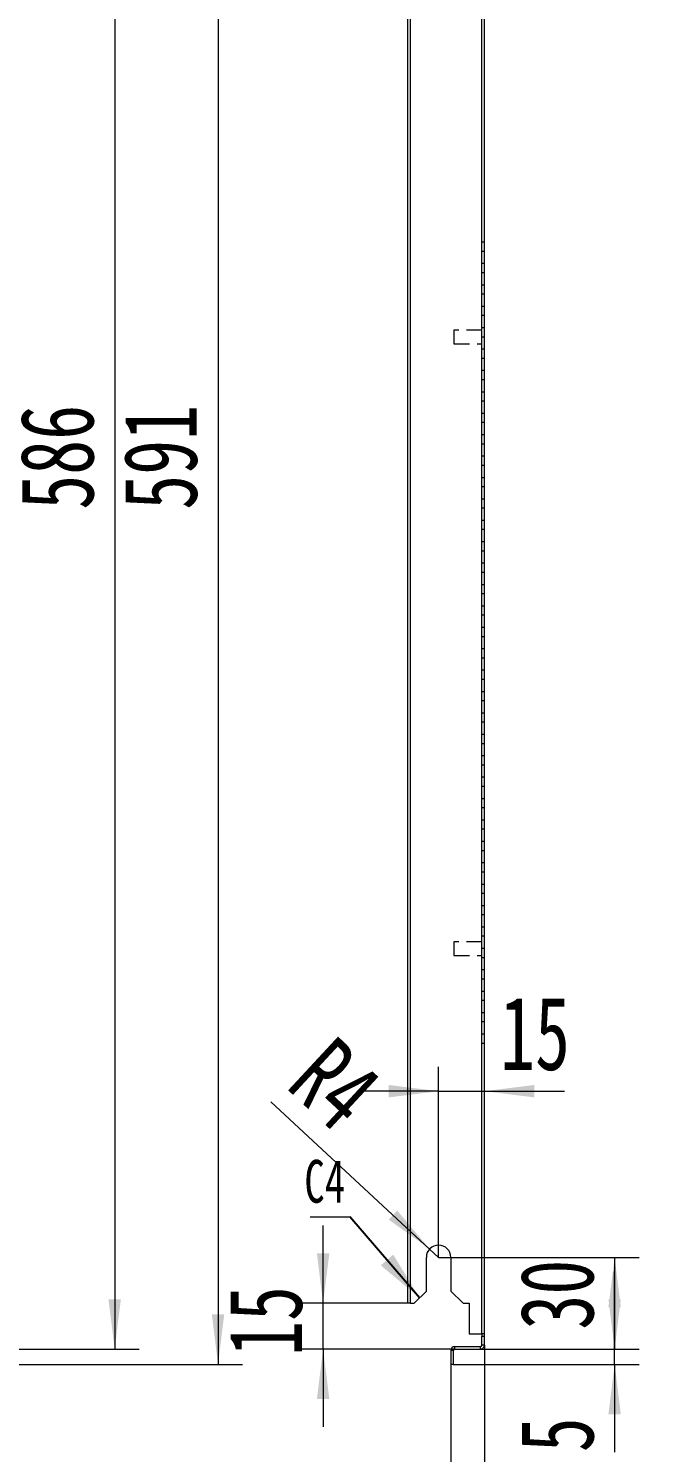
# Model space of a CAD drawing. Header units: millimetres. Extents: x 0 to 2100, y 1 to 1486.
# Drawn here: x 1001 to 1257, y 524 to 1106 of the extents above; entities that cross this region are included whole.
import ezdxf

# ---------------------------------------------------------------- set-up
doc = ezdxf.new("R2010")
doc.units = ezdxf.units.MM
doc.header["$LTSCALE"] = 5
doc.linetypes.add('HIDDEN', pattern=[1.905, 1.27, -0.635])
doc.layers.add('A-TITLEBLOCK', color=7, linetype='Continuous', lineweight=15)
doc.styles.add('SLDTEXTSTYLE1', font='TXT', dxfattribs={"width": 0.7})
doc.dimstyles.new('SLDDIMSTYLE0', dxfattribs={"dimtxt": 30, "dimasz": 20.4, "dimexe": 0, "dimexo": 0.0625, "dimgap": 7.5, "dimtad": 2, "dimlfac": 0.8, "dimrnd": 1e-09, "dimzin": 12, "dimdsep": 46, "dimtxsty": 'SLDTEXTSTYLE1', "dimsah": 1, "dimcen": 0.09, "dimadec": 0, "dimazin": 3, "dimtfac": 1, "dimtofl": 0, "dimtmove": 0, "dimatfit": 3, "dimfxl": 0, "dimfrac": 2, "dimtolj": 1, "dimtzin": 12, "dimarcsym": 0})
doc.dimstyles.new('SLDDIMSTYLE1', dxfattribs={"dimtxt": 30, "dimasz": 20.4, "dimexe": 0, "dimexo": 0.0625, "dimgap": 7.5, "dimtad": 2, "dimlfac": 0.8, "dimrnd": 1e-09, "dimzin": 12, "dimdsep": 46, "dimtxsty": 'SLDTEXTSTYLE1', "dimsah": 1, "dimcen": 0.09, "dimadec": 0, "dimazin": 3, "dimtfac": 1, "dimtmove": 0, "dimatfit": 0, "dimfxl": 0, "dimfrac": 2, "dimtolj": 1, "dimtzin": 12, "dimarcsym": 0})
doc.dimstyles.new('SLDDIMSTYLE4', dxfattribs={"dimtxt": 0.18, "dimasz": 20.4, "dimexe": 0, "dimexo": 0.0625, "dimgap": 0, "dimtad": 0, "dimtih": 1, "dimtoh": 1, "dimdec": 0, "dimrnd": 1e-09, "dimzin": 0, "dimdsep": 46, "dimtxsty": 'Standard', "dimsah": 1, "dimcen": 0.09, "dimadec": 0, "dimazin": 0, "dimtfac": 20.4, "dimtdec": 0, "dimtofl": 0, "dimtmove": 0, "dimatfit": 3, "dimfxl": 0, "dimfrac": 2, "dimtolj": 1, "dimtzin": 0, "dimarcsym": 0})
doc.dimstyles.new('SLDDIMSTYLE5', dxfattribs={"dimtxt": 30, "dimasz": 20.4, "dimexe": 0, "dimexo": 0.0625, "dimgap": 7.5, "dimtad": 2, "dimlfac": 0.8, "dimrnd": 1e-09, "dimzin": 12, "dimdsep": 46, "dimtxsty": 'SLDTEXTSTYLE1', "dimsah": 1, "dimcen": 0, "dimadec": 0, "dimazin": 3, "dimtfac": 1, "dimtofl": 0, "dimtmove": 0, "dimatfit": 3, "dimfxl": 0, "dimfrac": 2, "dimtolj": 1, "dimtzin": 12, "dimarcsym": 0})

# ---------------------------------------------------------------- blocks, each defined once
blk = doc.blocks.new('_D_5')
at = {"layer": 'A-TITLEBLOCK'}
for p, q in [((938.19, 1298.54), (1045.93, 1298.54)), ((1035.93, 1298.54), (1035.93, 566.04)), ((938.19, 566.04), (1045.93, 566.04))]:
    blk.add_line(p, q, dxfattribs=at)
for points in [[(1035.93, 1298.54), (1033.39, 1278.14), (1038.47, 1278.14)], [(1035.93, 566.04), (1038.47, 586.44), (1033.39, 586.44)]]:
    blk.add_solid(points, dxfattribs=at)
at = {"layer": 'A-TITLEBLOCK', "insert": (997.26, 909.19), "char_height": 30, "attachment_point": 1, "rotation": 90, "style": 'SLDTEXTSTYLE1'}
blk.add_mtext('586', dxfattribs=at)
blk = doc.blocks.new('_D_14')
at = {"layer": 'A-TITLEBLOCK'}
for p, q in [((938.19, 1298.54), (1088.19, 1298.54)), ((1078.19, 1298.54), (1078.19, 559.79)), ((938.19, 559.79), (1088.19, 559.79))]:
    blk.add_line(p, q, dxfattribs=at)
for points in [[(1078.19, 1298.54), (1075.65, 1278.14), (1080.73, 1278.14)], [(1078.19, 559.79), (1080.73, 580.19), (1075.65, 580.19)]]:
    blk.add_solid(points, dxfattribs=at)
at = {"layer": 'A-TITLEBLOCK', "insert": (1039.52, 909.17), "char_height": 30, "attachment_point": 1, "rotation": 90, "style": 'SLDTEXTSTYLE1'}
blk.add_mtext('591', dxfattribs=at)
blk = doc.blocks.new('_D_18')
at = {"layer": 'A-TITLEBLOCK'}
for q in [(1099.8, 667.15), (1168.37, 603.54)]:
    blk.add_line((1164.7, 606.94), q, dxfattribs=at)
blk.add_solid([(1164.7, 606.94), (1151.47, 622.68), (1148.02, 618.95)], dxfattribs=at)
at = {"layer": 'A-TITLEBLOCK', "insert": (1125.79, 695.16), "char_height": 30, "attachment_point": 1, "rotation": 317.14882, "style": 'SLDTEXTSTYLE1'}
blk.add_mtext('R4', dxfattribs=at)
blk = doc.blocks.new('_D_19')
at = {"layer": 'A-TITLEBLOCK'}
for p, q in [((1168.37, 603.54), (1168.37, 681.48)), ((1168.37, 671.48), (1136.62, 671.48)), ((1168.37, 671.48), (1187.12, 671.48)), ((1187.12, 671.48), (1219.86, 671.48))]:
    blk.add_line(p, q, dxfattribs=at)
for points in [[(1168.37, 671.48), (1147.97, 674.02), (1147.97, 668.94)], [(1187.12, 671.48), (1207.52, 668.94), (1207.52, 674.02)]]:
    blk.add_solid(points, dxfattribs=at)
at = {"layer": 'A-TITLEBLOCK', "insert": (1193.53, 710.15), "char_height": 30, "attachment_point": 1, "style": 'SLDTEXTSTYLE1'}
blk.add_mtext('15', dxfattribs=at)
blk = doc.blocks.new('_D_20')
at = {"layer": 'A-TITLEBLOCK'}
for p, q in [((1187.12, 567.66), (1187.12, 460)), ((1173.37, 559.79), (1173.37, 460)), ((1173.37, 470), (1141.62, 470)), ((1173.37, 470), (1187.12, 470)), ((1187.12, 470), (1237.57, 470))]:
    blk.add_line(p, q, dxfattribs=at)
for points in [[(1173.37, 470), (1152.97, 472.54), (1152.97, 467.46)], [(1187.12, 470), (1207.52, 467.46), (1207.52, 472.54)]]:
    blk.add_solid(points, dxfattribs=at)
at = {"layer": 'A-TITLEBLOCK', "insert": (1211.24, 508.67), "char_height": 30, "attachment_point": 1, "style": 'SLDTEXTSTYLE1'}
blk.add_mtext('11', dxfattribs=at)
blk = doc.blocks.new('_D_21')
at = {"layer": 'A-TITLEBLOCK'}
for p, q in [((1240.36, 566.04), (1240.36, 597.79)), ((1185.49, 566.04), (1250.36, 566.04)), ((1240.36, 559.79), (1240.36, 566.04)), ((1174.37, 559.79), (1250.36, 559.79)), ((1240.36, 559.79), (1240.36, 523.87))]:
    blk.add_line(p, q, dxfattribs=at)
for points in [[(1240.36, 566.04), (1242.9, 586.44), (1237.82, 586.44)], [(1240.36, 559.79), (1237.82, 539.39), (1242.9, 539.39)]]:
    blk.add_solid(points, dxfattribs=at)
at = {"layer": 'A-TITLEBLOCK', "insert": (1201.69, 523.87), "char_height": 30, "attachment_point": 1, "rotation": 90, "style": 'SLDTEXTSTYLE1'}
blk.add_mtext('5', dxfattribs=at)
blk = doc.blocks.new('_D_22')
at = {"layer": 'A-TITLEBLOCK'}
for p, q in [((1168.37, 603.54), (1250.36, 603.54)), ((1240.36, 603.54), (1240.36, 566.04)), ((1185.49, 566.04), (1250.36, 566.04))]:
    blk.add_line(p, q, dxfattribs=at)
for points in [[(1240.36, 603.54), (1237.82, 583.14), (1242.9, 583.14)], [(1240.36, 566.04), (1242.9, 586.44), (1237.82, 586.44)]]:
    blk.add_solid(points, dxfattribs=at)
at = {"layer": 'A-TITLEBLOCK', "insert": (1201.69, 574.02), "char_height": 30, "attachment_point": 1, "rotation": 90, "style": 'SLDTEXTSTYLE1'}
blk.add_mtext('30', dxfattribs=at)
blk = doc.blocks.new('_D_23')
at = {"layer": 'A-TITLEBLOCK'}
for p, q in [((1121.16, 584.79), (1121.16, 616.54)), ((1155.87, 584.79), (1111.16, 584.79)), ((1121.16, 566.04), (1121.16, 584.79)), ((1174.99, 566.04), (1111.16, 566.04)), ((1121.16, 566.04), (1121.16, 534.29))]:
    blk.add_line(p, q, dxfattribs=at)
for points in [[(1121.16, 584.79), (1123.7, 605.19), (1118.62, 605.19)], [(1121.16, 566.04), (1118.62, 545.64), (1123.7, 545.64)]]:
    blk.add_solid(points, dxfattribs=at)
at = {"layer": 'A-TITLEBLOCK', "insert": (1082.48, 563.24), "char_height": 30, "attachment_point": 1, "rotation": 90, "style": 'SLDTEXTSTYLE1'}
blk.add_mtext('15', dxfattribs=at)
blk = doc.blocks.new('SW_NOTE_3')
at = {"layer": 'A-TITLEBLOCK', "color": 0}
blk.add_line((-16.21, 0), (0, 0), dxfattribs=at)
at = {"layer": 'A-TITLEBLOCK', "color": 0, "insert": (-18.56, 23.23), "char_height": 17.5, "attachment_point": 1, "style": 'SLDTEXTSTYLE1'}
blk.add_mtext('C4', dxfattribs=at)

msp = doc.modelspace()

# ---------------------------------------------------------------- linework, layer by layer
at = {"color": 7, "linetype": 'Continuous', "lineweight": 15}
for p, q in [((1186.115, 572.289), (1186.115, 1292.289)), ((1187.115, 572.289), (1187.115, 1292.289)), ((1155.865, 584.789), (1155.865, 1213.539)), ((1156.865, 584.789), (1156.865, 1213.539)), ((1163.365, 589.789), (1163.365, 603.539)), ((1173.365, 603.539), (1173.365, 589.789)), ((1158.365, 584.789), (1163.365, 589.789)), ((1173.365, 589.789), (1178.365, 584.789)), ((1156.865, 584.789), (1155.865, 584.789)), ((1156.865, 584.789), (1158.365, 584.789)), ((1178.365, 584.789), (1180.865, 584.789)), ((1180.865, 584.789), (1180.865, 572.289)), ((1180.865, 572.289), (1186.115, 572.289)), ((1187.115, 572.289), (1186.115, 572.289)), ((1186.115, 572.289), (1186.115, 571.289)), ((1186.115, 567.664), (1186.115, 571.289)), ((1186.115, 571.289), (1187.115, 571.289)), ((1187.115, 571.289), (1187.115, 572.289)), ((1187.115, 567.664), (1187.115, 571.289)), ((1174.365, 565.414), (1173.365, 565.414)), ((1173.365, 565.414), (1173.365, 559.789)), ((1174.365, 565.414), (1174.365, 559.789)), ((1174.99, 566.039), (1174.99, 567.039)), ((1174.99, 567.039), (1185.49, 567.039)), ((1174.99, 566.039), (1185.49, 566.039)), ((1185.49, 566.039), (1185.49, 567.039)), ((1187.115, 567.664), (1186.115, 567.664)), ((1174.365, 559.789), (1173.365, 559.789))]:
    msp.add_line(p, q, dxfattribs=at)
at = {"color": 7, "linetype": 'HIDDEN', "lineweight": 0}
for p, q in [((1187.115, 1018.539), (1186.115, 1018.539)), ((1187.115, 1014.789), (1186.115, 1014.789)), ((1187.115, 1009.789), (1186.115, 1009.789)), ((1187.115, 1006.039), (1186.115, 1006.039)), ((1187.115, 1001.039), (1186.115, 1001.039)), ((1187.115, 997.289), (1186.115, 997.289)), ((1187.115, 992.289), (1186.115, 992.289)), ((1187.115, 988.539), (1186.115, 988.539)), ((1174.615, 982.602), (1174.615, 976.977)), ((1186.115, 982.602), (1174.615, 982.602)), ((1187.115, 983.539), (1186.115, 983.539)), ((1187.115, 979.789), (1186.115, 979.789)), ((1174.615, 976.977), (1186.115, 976.977)), ((1187.115, 974.789), (1186.115, 974.789)), ((1187.115, 971.039), (1186.115, 971.039)), ((1187.115, 966.039), (1186.115, 966.039)), ((1187.115, 962.289), (1186.115, 962.289)), ((1187.115, 957.289), (1186.115, 957.289)), ((1187.115, 953.539), (1186.115, 953.539)), ((1187.115, 948.539), (1186.115, 948.539)), ((1187.115, 944.789), (1186.115, 944.789)), ((1187.115, 939.789), (1186.115, 939.789)), ((1187.115, 936.039), (1186.115, 936.039)), ((1187.115, 931.039), (1186.115, 931.039)), ((1187.115, 927.289), (1186.115, 927.289)), ((1187.115, 922.289), (1186.115, 922.289)), ((1187.115, 918.539), (1186.115, 918.539)), ((1187.115, 913.539), (1186.115, 913.539)), ((1187.115, 909.789), (1186.115, 909.789)), ((1187.115, 904.789), (1186.115, 904.789)), ((1187.115, 901.039), (1186.115, 901.039)), ((1187.115, 896.039), (1186.115, 896.039)), ((1187.115, 892.289), (1186.115, 892.289)), ((1187.115, 887.289), (1186.115, 887.289)), ((1187.115, 883.539), (1186.115, 883.539)), ((1187.115, 878.539), (1186.115, 878.539)), ((1187.115, 874.789), (1186.115, 874.789)), ((1187.115, 869.789), (1186.115, 869.789)), ((1187.115, 866.039), (1186.115, 866.039)), ((1187.115, 861.039), (1186.115, 861.039)), ((1187.115, 857.289), (1186.115, 857.289)), ((1187.115, 852.289), (1186.115, 852.289)), ((1187.115, 848.539), (1186.115, 848.539)), ((1187.115, 843.539), (1186.115, 843.539)), ((1187.115, 839.789), (1186.115, 839.789)), ((1187.115, 834.789), (1186.115, 834.789)), ((1187.115, 831.039), (1186.115, 831.039)), ((1187.115, 826.039), (1186.115, 826.039)), ((1187.115, 822.289), (1186.115, 822.289)), ((1187.115, 817.289), (1186.115, 817.289)), ((1187.115, 813.539), (1186.115, 813.539)), ((1187.115, 808.539), (1186.115, 808.539)), ((1187.115, 804.789), (1186.115, 804.789)), ((1187.115, 799.789), (1186.115, 799.789)), ((1187.115, 796.039), (1186.115, 796.039)), ((1187.115, 791.039), (1186.115, 791.039)), ((1187.115, 787.289), (1186.115, 787.289)), ((1187.115, 782.289), (1186.115, 782.289)), ((1187.115, 778.539), (1186.115, 778.539)), ((1187.115, 773.539), (1186.115, 773.539)), ((1187.115, 769.789), (1186.115, 769.789)), ((1187.115, 764.789), (1186.115, 764.789)), ((1187.115, 761.039), (1186.115, 761.039)), ((1187.115, 756.039), (1186.115, 756.039)), ((1187.115, 752.289), (1186.115, 752.289)), ((1187.115, 747.289), (1186.115, 747.289)), ((1187.115, 743.539), (1186.115, 743.539)), ((1187.115, 738.539), (1186.115, 738.539)), ((1187.115, 734.789), (1186.115, 734.789)), ((1174.615, 732.602), (1174.615, 726.977)), ((1186.115, 732.602), (1174.615, 732.602)), ((1187.115, 729.789), (1186.115, 729.789)), ((1174.615, 726.977), (1186.115, 726.977)), ((1187.115, 726.039), (1186.115, 726.039)), ((1187.115, 721.039), (1186.115, 721.039)), ((1187.115, 717.289), (1186.115, 717.289)), ((1187.115, 712.289), (1186.115, 712.289)), ((1187.115, 708.539), (1186.115, 708.539)), ((1187.115, 703.539), (1186.115, 703.539)), ((1187.115, 699.789), (1186.115, 699.789)), ((1187.115, 694.789), (1186.115, 694.789)), ((1187.115, 691.039), (1186.115, 691.039))]:
    msp.add_line(p, q, dxfattribs=at)
at = {"color": 7, "linetype": 'Continuous', "lineweight": 15}
for centre, radius, start, end in [((1168.365, 603.539), 5, 0, 180), ((1174.99, 565.414), 1.625, 90, 180), ((1174.99, 565.414), 0.625, 90, 180), ((1185.49, 567.664), 1.625, 270, 0), ((1185.49, 567.664), 0.625, 270, 0)]:
    msp.add_arc(centre, radius, start, end, dxfattribs=at)

# ---------------------------------------------------------------- block references
at = {"layer": 'A-TITLEBLOCK'}
msp.add_blockref('SW_NOTE_3', (1132.038, 620.161), dxfattribs=at)

# ---------------------------------------------------------------- dimensions: what is measured, and where the dimension line sits
for base, p1, p2, dimstyle, picture, middle in [((1035.93, 566.039), (938.19, 1298.539), (938.19, 566.039), 'SLDDIMSTYLE0', '_D_5', (1035.93, 928.898)), ((1078.19, 559.789), (938.19, 1298.539), (938.19, 559.789), 'SLDDIMSTYLE0', '_D_14', (1078.19, 928.898)), ((1240.362, 566.039), (1168.365, 603.539), (1185.49, 566.039), 'SLDDIMSTYLE0', '_D_22', (1240.362, 587.189)), ((1121.157, 584.789), (1174.99, 566.039), (1155.865, 584.789), 'SLDDIMSTYLE1', '_D_23', (1121.157, 576.403)), ((1240.362, 566.039), (1174.365, 559.789), (1185.49, 566.039), 'SLDDIMSTYLE1', '_D_21', (1240.362, 530.449))]:
    dim = msp.add_linear_dim(base=base, p1=p1, p2=p2, angle=90, dimstyle=dimstyle, dxfattribs=at)
    dim.commit()
    dim.dimension.update_dxf_attribs({"geometry": picture, "text_midpoint": middle, "dimtype": 160})
for base, p1, picture, middle in [((1187.115, 671.481), (1168.365, 603.539), '_D_19', (1206.698, 671.481)), ((1187.115, 469.999), (1173.365, 559.789), '_D_20', (1224.407, 469.999))]:
    dim = msp.add_linear_dim(base=base, p1=p1, p2=(1187.115, 567.664), dimstyle='SLDDIMSTYLE1', dxfattribs=at)
    dim.commit()
    dim.dimension.update_dxf_attribs({"geometry": picture, "text_midpoint": middle, "dimtype": 160})
dim = msp.add_radius_dim(center=(1168.365, 603.539), mpoint=(1164.699, 606.94), dimstyle='SLDDIMSTYLE5', dxfattribs=at)
dim.commit()
dim.dimension.update_dxf_attribs({"geometry": '_D_18', "text_midpoint": (1107.96, 659.576), "dimtype": 164})

# ---------------------------------------------------------------- leaders
msp.add_leader([(1160.595, 587.019), (1132.038, 620.161)], dimstyle='SLDDIMSTYLE4', dxfattribs=at)

doc.saveas('drawing.dxf')
